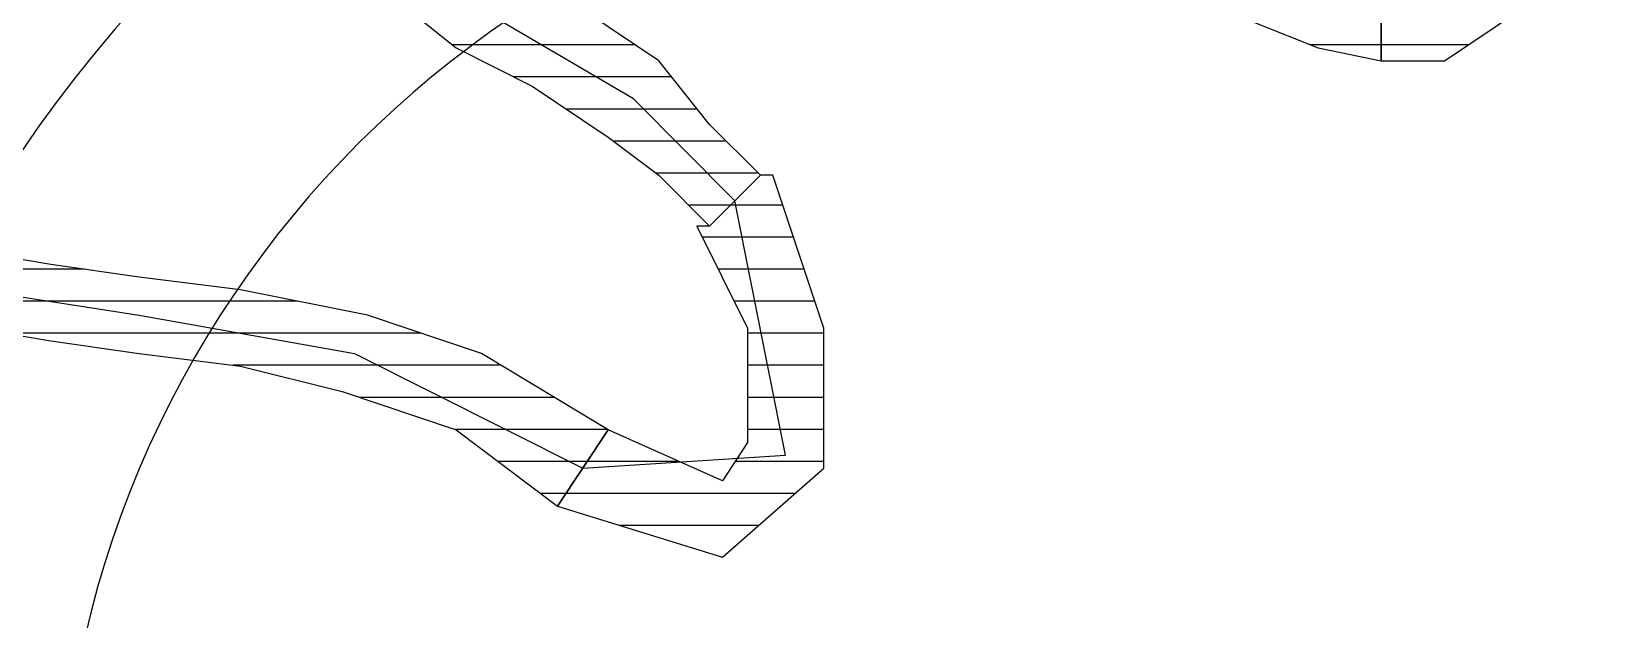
# Model space of a CAD drawing. Header units: millimetres. Extents: x 33350 to 35310, y -217097 to -211540.
# Drawn here: x 34543.12 to 34549.28, y -214328.09 to -214325.79 of the extents above; entities that cross this region are included whole.
import ezdxf

# ---------------------------------------------------------------- set-up
doc = ezdxf.new("R2010")
doc.units = ezdxf.units.MM
doc.header["$LTSCALE"] = 60
doc.header["$MEASUREMENT"] = 0
pattern_1 = [(360, (-5108.51305, -673.59423), (1e-16, 0.125), [25])]

# ---------------------------------------------------------------- blocks, each defined once
blk = doc.blocks.new('by')
at = {"ltscale": 30}
h = blk.add_hatch(dxfattribs=at)
h.set_pattern_fill('DC_LINES', color=256, scale=0.1, style=0)
h.set_pattern_definition(pattern_1)
edge = h.paths.add_edge_path(flags=0)
edge.add_line((6362.8064, 2240.0565), (6362.7077, 2239.9572))
edge.add_line((6362.7077, 2239.9572), (6362.3122, 2239.8081))
edge.add_line((6362.3122, 2239.8081), (6361.9655, 2239.6591))
edge.add_line((6361.9655, 2239.6591), (6361.6198, 2239.5101))
edge.add_line((6361.6198, 2239.5101), (6361.3718, 2239.3114))
edge.add_line((6361.3718, 2239.3114), (6361.0749, 2239.1624))
edge.add_line((6361.0749, 2239.1624), (6360.778, 2238.9637))
edge.add_line((6360.778, 2238.9637), (6360.5808, 2238.8147))
edge.add_line((6360.5808, 2238.8147), (6360.3825, 2238.616))
edge.add_line((6360.3825, 2238.616), (6360.1843, 2238.8147))
edge.add_line((6360.1843, 2238.8147), (6360.3825, 2239.0133))
edge.add_line((6360.3825, 2239.0133), (6360.5808, 2239.2617))
edge.add_line((6360.5808, 2239.2617), (6360.8777, 2239.4604))
edge.add_line((6360.8777, 2239.4604), (6361.1745, 2239.6095))
edge.add_line((6361.1745, 2239.6095), (6361.5202, 2239.8081))
edge.add_line((6361.5202, 2239.8081), (6361.8669, 2239.9572))
edge.add_line((6361.8669, 2239.9572), (6362.2136, 2240.1062))
edge.add_line((6362.2136, 2240.1062), (6362.6091, 2240.2552))
edge.add_line((6362.6091, 2240.2552), (6362.5095, 2240.1558))
edge.add_line((6362.5095, 2240.1558), (6362.6091, 2240.2552))
edge.add_line((6362.6091, 2240.2552), (6362.7575, 2240.2552))
edge.add_line((6362.7575, 2240.2552), (6362.8064, 2240.1558))
edge.add_line((6362.8064, 2240.1558), (6362.8064, 2240.0069))
edge.add_line((6362.8064, 2240.0069), (6362.7077, 2239.9572))
h = blk.add_hatch(dxfattribs=at)
h.set_pattern_fill('DC_LINES', color=256, scale=0.1, style=0)
h.set_pattern_definition(pattern_1)
edge = h.paths.add_edge_path(flags=0)
edge.add_line((6357.365, 2240.1062), (6357.365, 2239.8577))
edge.add_line((6357.365, 2239.8577), (6357.5134, 2239.6591))
edge.add_line((6357.5134, 2239.6591), (6357.612, 2239.5598))
edge.add_line((6357.612, 2239.5598), (6357.7605, 2239.5598))
edge.add_line((6357.7605, 2239.5598), (6357.7605, 2239.2617))
edge.add_line((6357.7605, 2239.2617), (6357.5134, 2239.2617))
edge.add_line((6357.5134, 2239.2617), (6357.2165, 2239.4604))
edge.add_line((6357.2165, 2239.4604), (6357.0681, 2239.7584))
edge.add_line((6357.0681, 2239.7584), (6356.9685, 2240.1062))
h = blk.add_hatch(dxfattribs=at)
h.set_pattern_fill('DC_LINES', color=256, scale=0.1, style=0)
h.set_pattern_definition(pattern_1)
edge = h.paths.add_edge_path(flags=0)
edge.add_line((6357.7605, 2239.5598), (6357.9089, 2239.6095))
edge.add_line((6357.9089, 2239.6095), (6358.0573, 2239.7088))
edge.add_line((6358.0573, 2239.7088), (6358.1072, 2239.7584))
edge.add_line((6358.1072, 2239.7584), (6358.1072, 2240.0069))
edge.add_line((6358.1072, 2240.0069), (6358.5027, 2240.0069))
edge.add_line((6358.5027, 2240.0069), (6358.403, 2239.6591))
edge.add_line((6358.403, 2239.6591), (6358.2556, 2239.4108))
edge.add_line((6358.2556, 2239.4108), (6358.0075, 2239.3114))
edge.add_line((6358.0075, 2239.3114), (6357.7605, 2239.2617))
h = blk.add_hatch(dxfattribs=at)
h.set_pattern_fill('DC_LINES', color=256, scale=0.1, style=0)
h.set_pattern_definition(pattern_1)
edge = h.paths.add_edge_path(flags=0)
edge.add_line((6360.3825, 2238.616), (6360.4323, 2238.616))
edge.add_line((6360.4323, 2238.616), (6360.2341, 2238.2185))
edge.add_line((6360.2341, 2238.2185), (6360.2341, 2237.7714))
edge.add_line((6360.2341, 2237.7714), (6360.3327, 2237.6225))
edge.add_line((6360.3327, 2237.6225), (6360.778, 2237.8212))
edge.add_line((6360.778, 2237.8212), (6360.9763, 2237.5231))
edge.add_line((6360.9763, 2237.5231), (6360.3327, 2237.3244))
edge.add_line((6360.3327, 2237.3244), (6359.9372, 2237.6722))
edge.add_line((6359.9372, 2237.6722), (6359.9372, 2238.2185))
edge.add_line((6359.9372, 2238.2185), (6360.1355, 2238.8147))
edge.add_line((6360.1355, 2238.8147), (6360.1843, 2238.8147))
h = blk.add_hatch(dxfattribs=at)
h.set_pattern_fill('DC_LINES', color=256, scale=0.1, style=0)
h.set_pattern_definition(pattern_1)
edge = h.paths.add_edge_path(flags=0)
edge.add_line((6360.778, 2237.8212), (6361.2732, 2238.1192))
edge.add_line((6361.2732, 2238.1192), (6361.7185, 2238.2682))
edge.add_line((6361.7185, 2238.2682), (6362.2136, 2238.3676))
edge.add_line((6362.2136, 2238.3676), (6362.6091, 2238.4173))
edge.add_line((6362.6091, 2238.4173), (6362.9548, 2238.4669))
edge.add_line((6362.9548, 2238.4669), (6363.2517, 2238.5166))
edge.add_line((6363.2517, 2238.5166), (6363.4499, 2238.5662))
edge.add_line((6363.4499, 2238.5662), (6363.5984, 2238.6656))
edge.add_line((6363.5984, 2238.6656), (6363.7966, 2238.4669))
edge.add_line((6363.7966, 2238.4669), (6363.5486, 2238.2682))
edge.add_line((6363.5486, 2238.2682), (6363.2517, 2238.2185))
edge.add_line((6363.2517, 2238.2185), (6362.9548, 2238.1689))
edge.add_line((6362.9548, 2238.1689), (6362.6091, 2238.1192))
edge.add_line((6362.6091, 2238.1192), (6362.2136, 2238.0695))
edge.add_line((6362.2136, 2238.0695), (6361.8171, 2237.9702))
edge.add_line((6361.8171, 2237.9702), (6361.3718, 2237.8212))
edge.add_line((6361.3718, 2237.8212), (6360.9763, 2237.5231))
for p, q in [((6357.7605, 2239.2617, -4.5045), (6357.7605, 2239.5598, -4.5045)), ((6357.7605, 2239.5598, -4.5045), (6357.7605, 2239.2617, -4.5045)), ((6361.6198, 2239.5101, -4.5045), (6361.3718, 2239.3114, -4.5045)), ((6357.5134, 2239.2617, -4.5045), (6357.2165, 2239.4604, -4.5045)), ((6358.2556, 2239.4108, -4.5045), (6358.0075, 2239.3114, -4.5045)), ((6360.5808, 2239.2617, -4.5045), (6360.8777, 2239.4604, -4.5045)), ((6360.6794, 2239.1127, -4.5045), (6361.2732, 2239.4604, -4.5045)), ((6358.0075, 2239.3114, -4.5045), (6357.7605, 2239.2617, -4.5045)), ((6361.3718, 2239.3114, -4.5045), (6361.0749, 2239.1624, -4.5045)), ((6357.7605, 2239.2617, -4.5045), (6357.5134, 2239.2617, -4.5045)), ((6357.7605, 2239.2617, -4.5045), (6357.7605, 2239.2617, -4.5045)), ((6360.3825, 2239.0133, -4.5045), (6360.5808, 2239.2617, -4.5045)), ((6360.2839, 2238.7153, -4.5045), (6360.6794, 2239.1127, -4.5045)), ((6361.0749, 2239.1624, -4.5045), (6360.778, 2238.9637, -4.5045)), ((6360.1843, 2238.8147, -4.5045), (6360.3825, 2239.0133, -4.5045)), ((6360.778, 2238.9637, -4.5045), (6360.5808, 2238.8147, -4.5045)), ((6359.9372, 2238.2185, -4.5045), (6360.1355, 2238.8147, -4.5045)), ((6360.1355, 2238.8147, -4.5045), (6360.1843, 2238.8147, -4.5045)), ((6360.1843, 2238.8147, -4.5045), (6360.3825, 2238.616, -4.5045)), ((6360.3825, 2238.616, -4.5045), (6360.1843, 2238.8147, -4.5045)), ((6360.5808, 2238.8147, -4.5045), (6360.3825, 2238.616, -4.5045)), ((6360.0857, 2237.7218, -4.5045), (6360.2839, 2238.7153, -4.5045)), ((6360.4323, 2238.616, -4.5045), (6360.2341, 2238.2185, -4.5045)), ((6360.3825, 2238.616, -4.5045), (6360.4323, 2238.616, -4.5045)), ((6360.3825, 2238.616, -4.5045), (6360.3825, 2238.616, -4.5045)), ((6362.9548, 2238.4669, -4.5045), (6363.2517, 2238.5166, -4.5045)), ((6362.6091, 2238.4173, -4.5045), (6362.9548, 2238.4669, -4.5045)), ((6361.7185, 2238.2682, -4.5045), (6362.2136, 2238.3676, -4.5045)), ((6362.2136, 2238.3676, -4.5045), (6362.6091, 2238.4173, -4.5045)), ((6363.2517, 2238.3676, -4.5045), (6362.6091, 2238.2682, -4.5045)), ((6361.2732, 2238.1192, -4.5045), (6361.7185, 2238.2682, -4.5045)), ((6362.6091, 2238.2682, -4.5045), (6361.7683, 2238.1192, -4.5045)), ((6359.9372, 2237.6722, -4.5045), (6359.9372, 2238.2185, -4.5045)), ((6360.2341, 2238.2185, -4.5045), (6360.2341, 2237.7714, -4.5045)), ((6363.2517, 2238.2185, -4.5045), (6362.9548, 2238.1689, -4.5045)), ((6360.778, 2237.8212, -4.5045), (6361.2732, 2238.1192, -4.5045)), ((6361.7683, 2238.1192, -4.5045), (6360.8777, 2237.6722, -4.5045)), ((6362.6091, 2238.1192, -4.5045), (6362.2136, 2238.0695, -4.5045)), ((6362.9548, 2238.1689, -4.5045), (6362.6091, 2238.1192, -4.5045)), ((6362.2136, 2238.0695, -4.5045), (6361.8171, 2237.9702, -4.5045)), ((6361.8171, 2237.9702, -4.5045), (6361.3718, 2237.8212, -4.5045)), ((6360.3327, 2237.6225, -4.5045), (6360.778, 2237.8212, -4.5045)), ((6360.778, 2237.8212, -4.5045), (6360.778, 2237.8212, -4.5045)), ((6360.9763, 2237.5231, -4.5045), (6360.778, 2237.8212, -4.5045)), ((6360.778, 2237.8212, -4.5045), (6360.778, 2237.8212, -4.5045)), ((6360.778, 2237.8212, -4.5045), (6360.9763, 2237.5231, -4.5045)), ((6361.3718, 2237.8212, -4.5045), (6360.9763, 2237.5231, -4.5045)), ((6360.2341, 2237.7714, -4.5045), (6360.3327, 2237.6225, -4.5045)), ((6360.8777, 2237.6722, -4.5045), (6360.0857, 2237.7218, -4.5045)), ((6360.3327, 2237.3244, -4.5045), (6359.9372, 2237.6722, -4.5045)), ((6360.9763, 2237.5231, -4.5045), (6360.3327, 2237.3244, -4.5045)), ((6360.9763, 2237.5231, -4.5045), (6360.9763, 2237.5231, -4.5045))]:
    blk.add_line(p, q, dxfattribs=at)
for radius in [5, 4]:
    blk.add_circle((6358.9233, 2236.1122, -4.5045), radius, dxfattribs=at)

msp = doc.modelspace()

# ---------------------------------------------------------------- block references
at = {"xscale": -1}
msp.add_blockref('by', (40906.1475, -216565.1672, 4.5045), dxfattribs=at)

doc.saveas('drawing.dxf')
